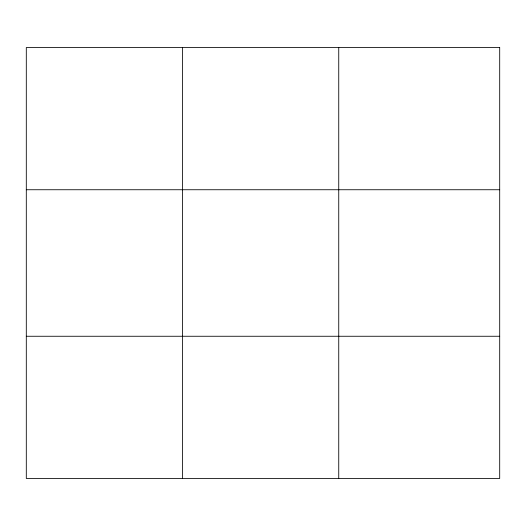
<?xml version="1.0" encoding="UTF-8"?>
<svg xmlns="http://www.w3.org/2000/svg" width="526" height="526" viewBox="0 0 526 526"><rect width="100%" height="100%" fill="white"/><g stroke="black" fill="none" stroke-linecap="round" stroke-linejoin="round"><path stroke-width="0.79" d="M182.522 47.537L182.522 478.463M338.744 47.537L338.744 478.463M26.3 189.741L499.7 189.741M26.3 336.259L499.7 336.259M499.7 47.537L499.7 478.463L26.3 478.463L26.3 47.537L499.7 47.537"/></g></svg>
